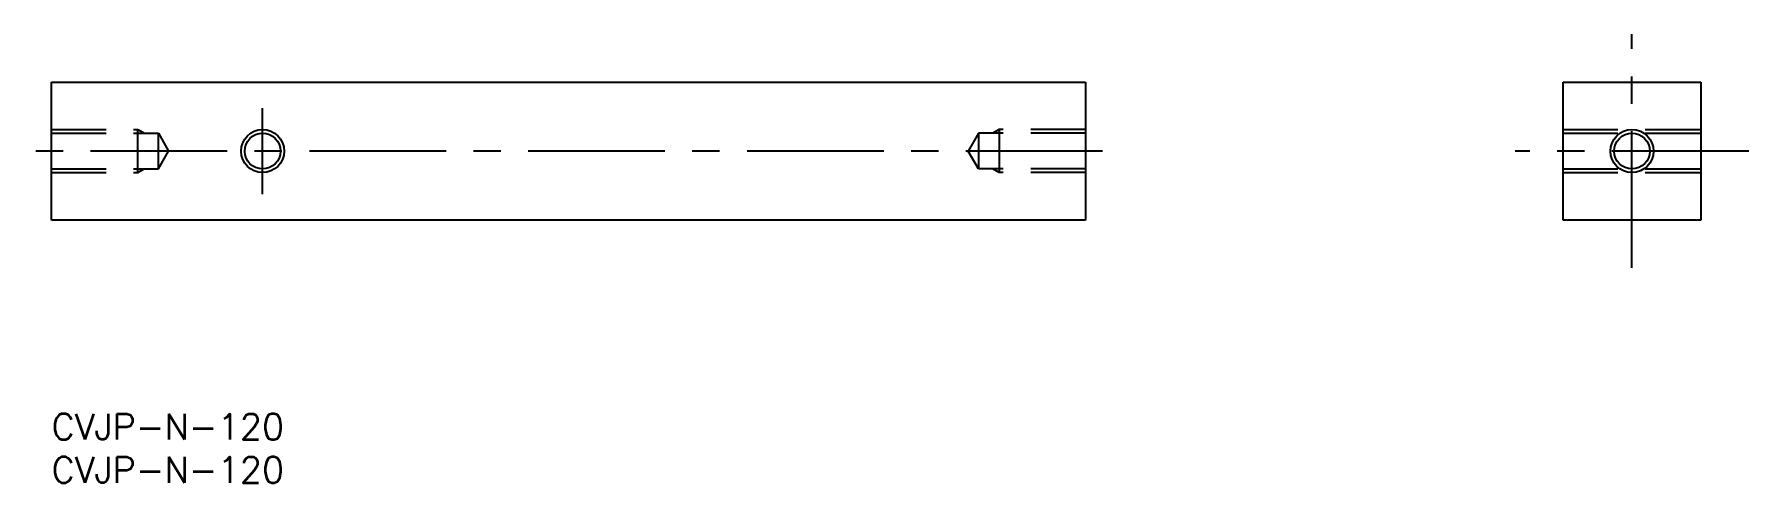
# Model space of a CAD drawing. Extents: x -2 to 197, y -8 to 44.
import ezdxf

# ---------------------------------------------------------------- set-up
doc = ezdxf.new("R2010")
doc.units = 0
doc.header["$LTSCALE"] = 0.5
doc.linetypes.add('CENTER', pattern=[50.8, 31.75, -6.35, 6.35, -6.35])
doc.linetypes.add('DASHED', pattern=[19.05, 12.7, -6.35])
doc.layers.get('0').update_dxf_attribs({"linetype": 'CONTINUOUS'})
doc.layers.add('CENTER', color=1, linetype='CENTER')
doc.styles.get("Standard").update_dxf_attribs({"font": 'txt.shx', "height": 3, "bigfont": 'bigfont.shx'})

# ---------------------------------------------------------------- blocks, each defined once
blk = doc.blocks.new('*U12')
at = {"color": 7, "linetype": 'CONTINUOUS'}
blk.add_text('CVJP-N-120', height=3, dxfattribs=at).set_placement((0, -3))
blk = doc.blocks.new('*U13')
at = {"color": 7, "linetype": 'CONTINUOUS'}
blk.add_text('CVJP-N-120', height=3, dxfattribs=at).set_placement((0, -8))

msp = doc.modelspace()

# ---------------------------------------------------------------- linework, layer by layer
at = {"color": 7, "linetype": 'CONTINUOUS'}
for p, q in [((0, 22.48), (0, 38.48)), ((0, 38.48), (120, 38.48)), ((120, 38.48), (120, 22.48)), ((175.44, 22.48), (175.44, 38.48)), ((175.44, 38.48), (191.44, 38.48)), ((191.44, 38.48), (191.44, 22.48)), ((120, 22.48), (0, 22.48)), ((191.44, 22.48), (175.44, 22.48))]:
    msp.add_line(p, q, dxfattribs=at)
at = {"color": 3, "linetype": 'DASHED'}
for p, q in [((0, 32.98), (10, 32.98)), ((0, 32.55), (12.4, 32.55)), ((10, 27.98), (10, 32.98)), ((10, 32.98), (10.75, 32.55)), ((12.4, 28.42), (12.4, 32.55)), ((12.4, 32.55), (13.59, 30.48)), ((107.6, 32.55), (106.41, 30.48)), ((120, 32.55), (107.6, 32.55)), ((107.6, 32.55), (107.6, 28.42)), ((110, 32.98), (109.25, 32.55)), ((120, 32.98), (110, 32.98)), ((110, 32.98), (110, 27.98)), ((175.44, 32.98), (191.44, 32.98)), ((175.44, 32.55), (191.44, 32.55)), ((12.4, 28.42), (13.59, 30.48)), ((107.6, 28.42), (106.41, 30.48)), ((0, 28.42), (12.4, 28.42)), ((0, 27.98), (10, 27.98)), ((10, 27.98), (10.75, 28.42)), ((120, 28.42), (107.6, 28.42)), ((110, 27.98), (109.25, 28.42)), ((120, 27.98), (110, 27.98)), ((175.44, 28.42), (191.44, 28.42)), ((175.44, 27.98), (191.44, 27.98))]:
    msp.add_line(p, q, dxfattribs=at)
at = {"color": 3, "linetype": 'CONTINUOUS'}
for centre in [(24.5, 30.48), (183.44, 30.48)]:
    msp.add_circle(centre, 2.5, dxfattribs=at)
at = {"color": 7, "linetype": 'CONTINUOUS'}
for centre in [(24.5, 30.48), (183.44, 30.48)]:
    msp.add_circle(centre, 2.07, dxfattribs=at)
at = {"layer": 'CENTER', "color": 1, "linetype": 'CENTER'}
for p, q in [((183.44, 16.93), (183.44, 44.03)), ((24.5, 25.48), (24.5, 35.48)), ((122, 30.48), (-2, 30.48)), ((196.99, 30.48), (169.89, 30.48))]:
    msp.add_line(p, q, dxfattribs=at)

# ---------------------------------------------------------------- block references
at = {"color": 7, "linetype": 'CONTINUOUS'}
for name in ['*U12', '*U13']:
    msp.add_blockref(name, (0, 0), dxfattribs=at)

doc.saveas('drawing.dxf')
